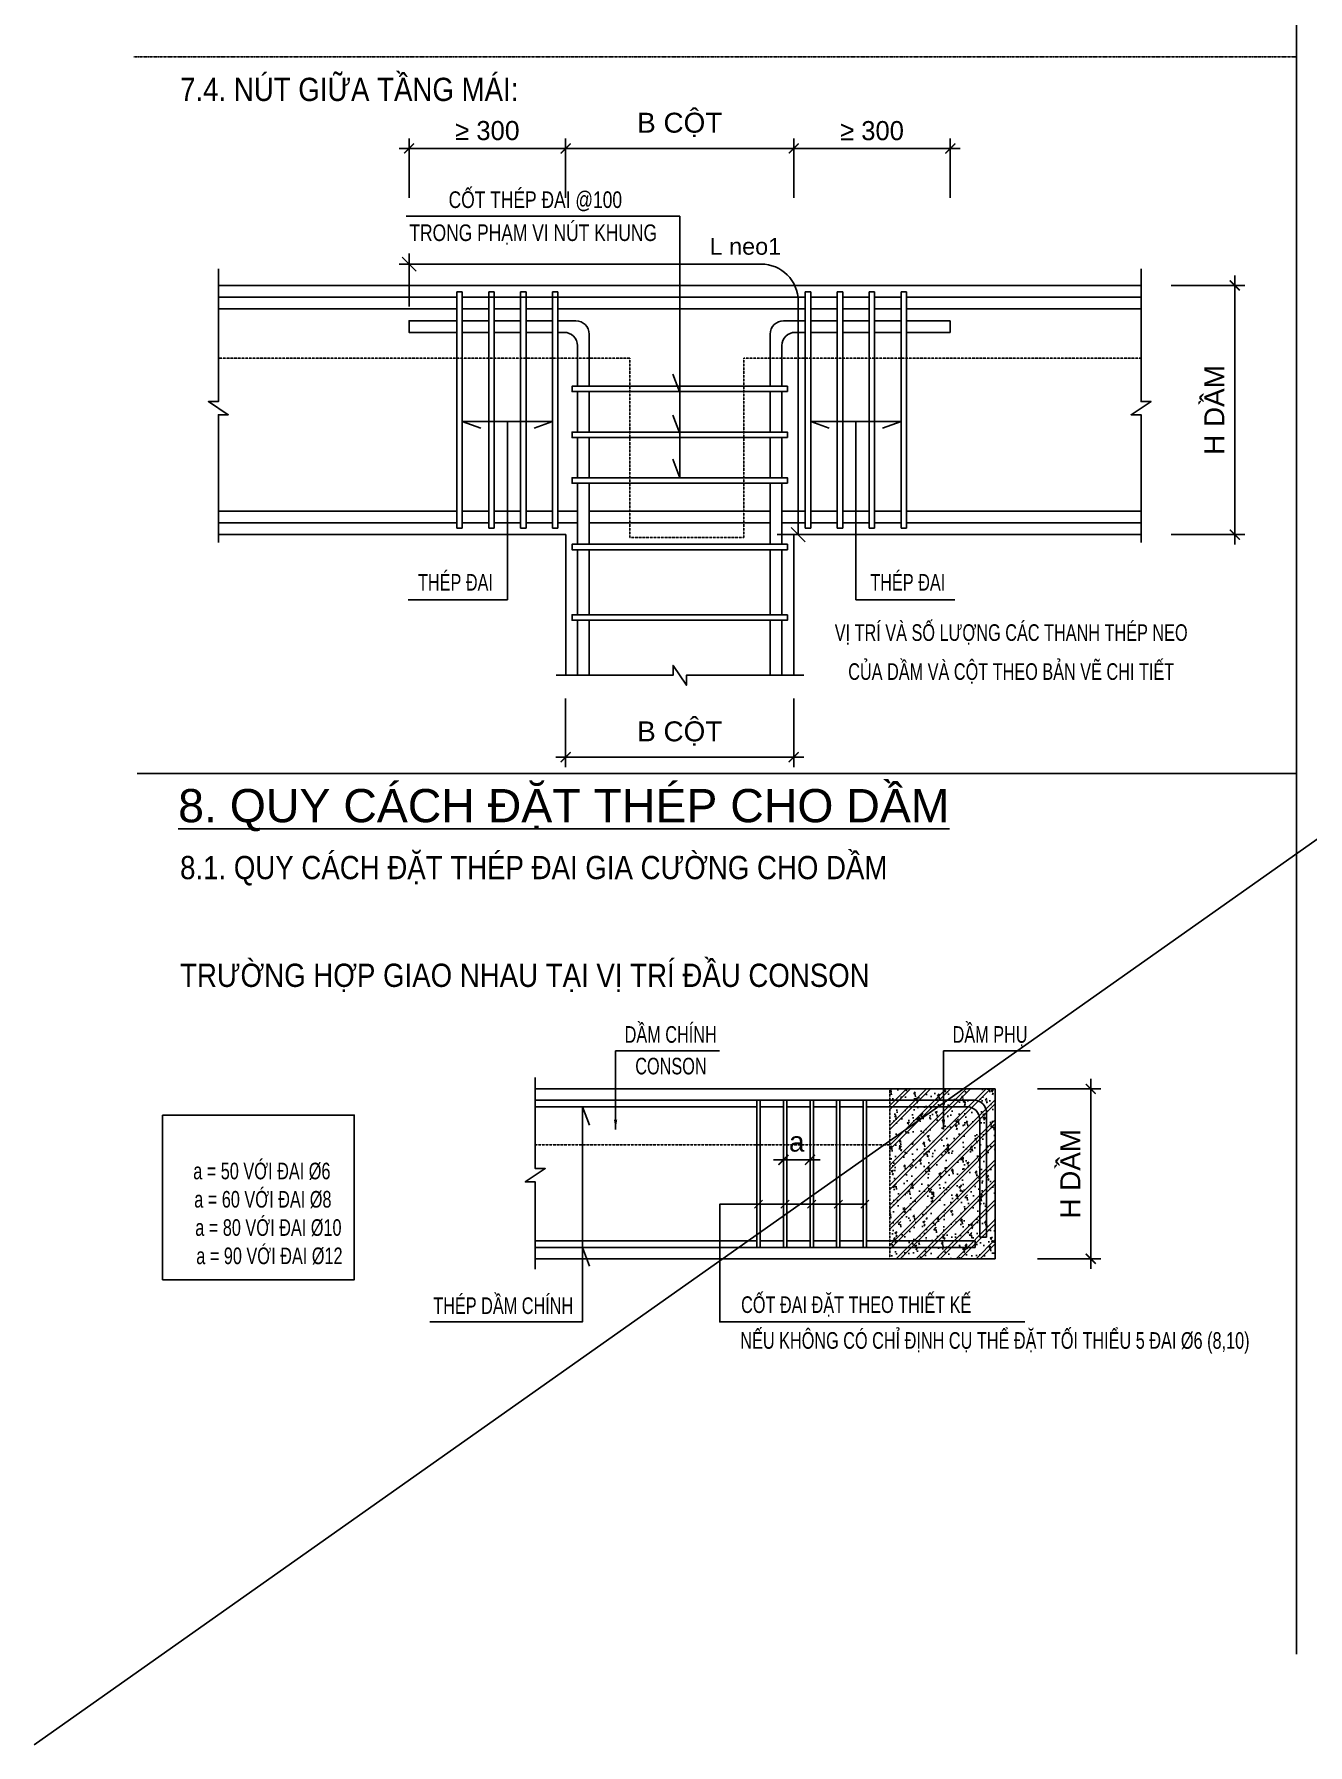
# Model space of a CAD drawing. Header units: millimetres. Extents: x -241424 to 696054, y -125618 to 93710.
# Drawn here: x 106926 to 126083, y -3 to 25736 of the extents above; entities that cross this region are included whole.
import ezdxf
from ezdxf.enums import TextEntityAlignment as Align

# ---------------------------------------------------------------- set-up
doc = ezdxf.new("R2010")
doc.units = ezdxf.units.MM
doc.header["$LTSCALE"] = 7
doc.header["$PDMODE"] = 3
doc.linetypes.add('HIDDEN', pattern=[0.375, 0.25, -0.125])
doc.layers.get('0').update_dxf_attribs({"linetype": 'CONTINUOUS'})
doc.layers.get('Defpoints').update_dxf_attribs({"color": 6, "linetype": 'CONTINUOUS'})
for name, color, linetype in [('CDC_02_DIM', 1, 'CONTINUOUS'), ('CDC_03_BORDER', 3, 'CONTINUOUS'), ('CDC_04_HIDDEN', 8, 'HIDDEN'), ('CDC_05_STEEL', 4, 'CONTINUOUS'), ('CDC_06_TEXT', 2, 'CONTINUOUS'), ('CDC_10_HATCH', 251, 'CONTINUOUS'), ('CDC_11_NOTE', 8, 'CONTINUOUS')]:
    doc.layers.add(name, color=color, linetype=linetype)
doc.layers.add('KCS_KHONG_IN', color=87, linetype='CONTINUOUS', plot=False)
doc.layers.add('KCS_Plotter', color=11, linetype='CONTINUOUS', plot=False)
doc.styles.add('ARIAL', font='arial.ttf')
doc.dimstyles.new('DIM1-25', dxfattribs={"dimscale": 1.2, "dimtxt": 250, "dimasz": 125, "dimexe": 125, "dimexo": 0.06, "dimgap": 100, "dimtad": 1, "dimdec": 0, "dimzin": 0, "dimdsep": 46, "dimtxsty": 'ARIAL', "dimblk": 'ARCHTICK', "dimcen": 100, "dimdle": 125, "dimclrd": 256, "dimclre": 1, "dimclrt": 2, "dimadec": 0, "dimazin": 0, "dimtfac": 1, "dimtdec": 0, "dimtix": 1, "dimtmove": 2, "dimatfit": 0, "dimfxl": 1, "dimtolj": 1, "dimtzin": 0, "dimarcsym": 0})

# ---------------------------------------------------------------- blocks, each defined once
blk = doc.blocks.new('_ArchTick')
at = {"color": 0, "linetype": 'ByBlock', "const_width": 0.15}
blk.add_lwpolyline([(-0.5, -0.5), (0.5, 0.5)], dxfattribs=at)
blk = doc.blocks.new('*D109')
at = {"layer": 'CDC_02_DIM', "color": 1, "lineweight": -2, "transparency": 16777216}
for p, q in [((122019, 9867), (122969, 9867)), ((122019, 7310), (122969, 7310))]:
    blk.add_line(p, q, dxfattribs=at)
at = {"layer": 'CDC_02_DIM', "lineweight": -2, "transparency": 16777216}
blk.add_line((122819, 10017), (122819, 7160), dxfattribs=at)
at = {"layer": 'Defpoints', "color": 0, "transparency": 16777216}
for p in [(122019, 9867), (122019, 7310), (122819, 7310)]:
    blk.add_point(p, dxfattribs=at)
at = {"layer": 'CDC_02_DIM', "lineweight": -2, "transparency": 16777216, "xscale": 150, "yscale": 150, "zscale": 150}
for p, rotation in [((122819, 9867), 90), ((122819, 7310), 270)]:
    blk.add_blockref('_ArchTick', p, dxfattribs=dict(at, rotation=rotation))
at = {"layer": 'CDC_02_DIM', "color": 2, "transparency": 16777216, "insert": (122511, 8589), "char_height": 300, "attachment_point": 5, "rotation": 90, "style": 'ARIAL'}
blk.add_mtext('\\A1;H DẦM', dxfattribs=at)
blk = doc.blocks.new('*D214')
at = {"layer": 'CDC_02_DIM', "lineweight": -2, "transparency": 16777216}
blk.add_line((114770, 24017), (118501, 24017), dxfattribs=at)
at = {"layer": 'CDC_02_DIM', "color": 1, "lineweight": -2, "transparency": 16777216}
for p, q in [((114920, 23273), (114920, 24167)), ((118351, 23273), (118351, 24167))]:
    blk.add_line(p, q, dxfattribs=at)
at = {"layer": 'Defpoints', "color": 0, "transparency": 16777216}
for p in [(118351, 24017), (114920, 23273), (118351, 23273)]:
    blk.add_point(p, dxfattribs=at)
at = {"layer": 'CDC_02_DIM', "lineweight": -2, "transparency": 16777216, "xscale": 150, "yscale": 150, "zscale": 150, "rotation": 180}
blk.add_blockref('_ArchTick', (114920, 24017), dxfattribs=at)
at = {"layer": 'CDC_02_DIM', "lineweight": -2, "transparency": 16777216, "xscale": 150, "yscale": 150, "zscale": 150}
blk.add_blockref('_ArchTick', (118351, 24017), dxfattribs=at)
at = {"layer": 'CDC_02_DIM', "color": 2, "transparency": 16777216, "insert": (116636, 24371), "char_height": 300, "attachment_point": 5, "style": 'ARIAL'}
blk.add_mtext('\\A1;B C{\\f.VnArialH|b0|i0|c0|p34;ét}', dxfattribs=at)
blk = doc.blocks.new('*D56')
at = {"layer": 'CDC_02_DIM', "lineweight": -2, "transparency": 16777216}
blk.add_line((118201, 24017), (120856, 24017), dxfattribs=at)
at = {"layer": 'CDC_02_DIM', "color": 1, "lineweight": -2, "transparency": 16777216}
for p, q in [((118351, 23273), (118351, 24167)), ((120706, 23273), (120706, 24167))]:
    blk.add_line(p, q, dxfattribs=at)
at = {"layer": 'Defpoints', "color": 0, "transparency": 16777216}
for p in [(120706, 24017), (118351, 23273), (120706, 23273)]:
    blk.add_point(p, dxfattribs=at)
at = {"layer": 'CDC_02_DIM', "lineweight": -2, "transparency": 16777216, "xscale": 150, "yscale": 150, "zscale": 150, "rotation": 180}
blk.add_blockref('_ArchTick', (118351, 24017), dxfattribs=at)
at = {"layer": 'CDC_02_DIM', "lineweight": -2, "transparency": 16777216, "xscale": 150, "yscale": 150, "zscale": 150}
blk.add_blockref('_ArchTick', (120706, 24017), dxfattribs=at)
at = {"layer": 'CDC_02_DIM', "color": 2, "transparency": 16777216, "insert": (119528, 24283), "char_height": 300, "attachment_point": 5, "style": 'ARIAL'}
blk.add_mtext('\\A1;{\\fSymbol|b0|i0|c2|p18;\\H0.9583x;³ 300}', dxfattribs=at)
blk = doc.blocks.new('*D57')
at = {"layer": 'CDC_02_DIM', "color": 1, "lineweight": -2, "transparency": 16777216}
for p, q in [((124029, 21955), (125135, 21955)), ((124029, 18206), (125135, 18206))]:
    blk.add_line(p, q, dxfattribs=at)
at = {"layer": 'CDC_02_DIM', "lineweight": -2, "transparency": 16777216}
blk.add_line((124985, 22105), (124985, 18056), dxfattribs=at)
at = {"layer": 'Defpoints', "color": 0, "transparency": 16777216}
for p in [(124029, 21955), (124029, 18206), (124985, 18206)]:
    blk.add_point(p, dxfattribs=at)
at = {"layer": 'CDC_02_DIM', "lineweight": -2, "transparency": 16777216, "xscale": 150, "yscale": 150, "zscale": 150}
for p, rotation in [((124985, 21955), 90), ((124985, 18206), 270)]:
    blk.add_blockref('_ArchTick', p, dxfattribs=dict(at, rotation=rotation))
at = {"layer": 'CDC_02_DIM', "color": 2, "transparency": 16777216, "insert": (124677, 20081), "char_height": 300, "attachment_point": 5, "rotation": 90, "style": 'ARIAL'}
blk.add_mtext('\\A1;H DẦM', dxfattribs=at)
blk = doc.blocks.new('*D58')
at = {"layer": 'CDC_02_DIM', "lineweight": -2, "transparency": 16777216}
blk.add_line((115070, 24017), (112415, 24017), dxfattribs=at)
at = {"layer": 'CDC_02_DIM', "color": 1, "lineweight": -2, "transparency": 16777216}
for p, q in [((112565, 23273), (112565, 24167)), ((114920, 23273), (114920, 24167))]:
    blk.add_line(p, q, dxfattribs=at)
at = {"layer": 'Defpoints', "color": 0, "transparency": 16777216}
for p in [(112565, 24017), (112565, 23273), (114920, 23273)]:
    blk.add_point(p, dxfattribs=at)
at = {"layer": 'CDC_02_DIM', "lineweight": -2, "transparency": 16777216, "xscale": 150, "yscale": 150, "zscale": 150, "rotation": 180}
blk.add_blockref('_ArchTick', (112565, 24017), dxfattribs=at)
at = {"layer": 'CDC_02_DIM', "lineweight": -2, "transparency": 16777216, "xscale": 150, "yscale": 150, "zscale": 150}
blk.add_blockref('_ArchTick', (114920, 24017), dxfattribs=at)
at = {"layer": 'CDC_02_DIM', "color": 2, "transparency": 16777216, "insert": (113743, 24284), "char_height": 300, "attachment_point": 5, "style": 'ARIAL'}
blk.add_mtext('\\A1;{\\fSymbol|b0|i0|c2|p18;\\H0.9583x;³ 30\\fArial|b0|i0|c0|p34;0}', dxfattribs=at)
blk = doc.blocks.new('*D59')
at = {"layer": 'CDC_02_DIM', "color": 1, "lineweight": -2, "transparency": 16777216}
for p, q in [((114920, 15742), (114920, 14708)), ((118351, 15742), (118351, 14708))]:
    blk.add_line(p, q, dxfattribs=at)
at = {"layer": 'CDC_02_DIM', "lineweight": -2, "transparency": 16777216}
blk.add_line((114770, 14858), (118501, 14858), dxfattribs=at)
at = {"layer": 'Defpoints', "color": 0, "transparency": 16777216}
for p in [(114920, 15742), (118351, 15742), (118351, 14858)]:
    blk.add_point(p, dxfattribs=at)
at = {"layer": 'CDC_02_DIM', "lineweight": -2, "transparency": 16777216, "xscale": 150, "yscale": 150, "zscale": 150, "rotation": 180}
blk.add_blockref('_ArchTick', (114920, 14858), dxfattribs=at)
at = {"layer": 'CDC_02_DIM', "lineweight": -2, "transparency": 16777216, "xscale": 150, "yscale": 150, "zscale": 150}
blk.add_blockref('_ArchTick', (118351, 14858), dxfattribs=at)
at = {"layer": 'CDC_02_DIM', "color": 2, "transparency": 16777216, "insert": (116636, 15213), "char_height": 300, "attachment_point": 5, "style": 'ARIAL'}
blk.add_mtext('\\A1;B C{\\f.VnArialH|b0|i0|c0|p34;ét}', dxfattribs=at)
blk = doc.blocks.new('*D70')
at = {"layer": 'CDC_02_DIM', "color": 1, "lineweight": -2, "transparency": 16777216}
for p, q in [((118196, 9183), (118196, 8649)), ((118596, 9183), (118596, 8649))]:
    blk.add_line(p, q, dxfattribs=at)
at = {"layer": 'CDC_02_DIM', "lineweight": -2, "transparency": 16777216}
for p, q in [((118196, 8799), (118046, 8799)), ((118196, 8799), (118596, 8799)), ((118596, 8799), (118746, 8799))]:
    blk.add_line(p, q, dxfattribs=at)
at = {"layer": 'Defpoints', "color": 0, "transparency": 16777216}
for p in [(118196, 9183), (118596, 9183), (118596, 8799)]:
    blk.add_point(p, dxfattribs=at)
at = {"layer": 'CDC_02_DIM', "lineweight": -2, "transparency": 16777216, "xscale": 150, "yscale": 150, "zscale": 150}
blk.add_blockref('_ArchTick', (118196, 8799), dxfattribs=at)
at = {"layer": 'CDC_02_DIM', "lineweight": -2, "transparency": 16777216, "xscale": 150, "yscale": 150, "zscale": 150, "rotation": 180}
blk.add_blockref('_ArchTick', (118596, 8799), dxfattribs=at)
at = {"layer": 'CDC_02_DIM', "color": 2, "transparency": 16777216, "insert": (118396, 9071), "char_height": 300, "attachment_point": 5, "style": 'ARIAL'}
blk.add_mtext('\\A1;a', dxfattribs=at)
blk = doc.blocks.new('D')
at = {"layer": 'CDC_02_DIM'}
for p, q in [((150, 0), (-150, 0)), ((106, 106), (-106, -106))]:
    blk.add_line(p, q, dxfattribs=at)

msp = doc.modelspace()

# ---------------------------------------------------------------- hatches: boundary and pattern name
at = {"layer": 'CDC_10_HATCH', "ltscale": 30}
h = msp.add_hatch(dxfattribs=at)
h.set_pattern_fill('BT-01', color=256, scale=50, style=0, pattern_type=2)
h.set_pattern_definition([(50, (-59009207.16, 2437346.24), (358.6300913, -31.3760675), [37.5, -412.5]), (355, (-59009207.16, 2437346.24), (-69.3756668, 376.0960669), [30, -330]), (100.4514, (-59009177.27, 2437343.63), (289.2546909, 344.719771), [31.870095, -350.571056]), (46.1842, (-59009207.16, 2437446.24), (533.6205243, -82.759507), [56.25, -618.75]), (96.6356, (-59009162.7, 2437439.35), (467.331353, 487.0589355), [47.805144, -525.8565]), (351.1842, (-59009207.16, 2437446.24), (467.3309726, 487.0593005), [45, -495]), (21, (-59009157.16, 2437421.24), (298.453526, -201.3094453), [37.5, -412.5]), (326, (-59009157.16, 2437421.24), (121.657666, 362.5750225), [30, -330]), (71.4514, (-59009132.3, 2437404.47), (420.1113143, 161.2652484), [31.870095, -350.571056]), (37.5, (-59009207.16, 2437346.24), (6.07992766, 166.44692692), [0, -326, 0, -335, 0, -331.25]), (7.5, (-59009207.16, 2437346.24), (131.5347687, 197.20585594), [0, -191, 0, -318.5, 0, -126.25]), (327.5, (-59009318.66, 2437346.24), (266.9112181, -11.27743587), [0, -125, 0, -390, 0, -517.5]), (317.5, (-59009368.66, 2437346.24), (291.5930847, 50.0524912), [0, -162.5, 0, -259, 0, -367.5]), (45, (-59009207.16, 2437346.24), (-150.260191, 150.260191), []), (45, (-59009207.16, 2437407.5), (-150.260191, 150.260191), [])])
h.paths.add_polyline_path([(119795.6, 7310.1), (121382.1, 7310.1), (121382.1, 9867.4), (119795.6, 9867.4)])

# ---------------------------------------------------------------- linework, layer by layer
at = {"layer": 'CDC_02_DIM'}
for p, q in [((112565.3, 21637.2), (112565.3, 22437.2)), ((117856.4, 22277.2), (112566.3, 22277.2)), ((118418.6, 18206.2), (118418.6, 21715.1)), ((118099.6, 18206.2), (118571.9, 18206.2))]:
    msp.add_line(p, q, dxfattribs=at)
msp.add_arc((117856.4, 21715.1), 562.2, 0, 90, dxfattribs=at)
at = {"layer": 'CDC_03_BORDER'}
for p, q in [((125911.7, 1362.7), (125911.7, 55115.3)), ((109695.5, 21955.5), (123575.6, 21955.5)), ((114920.3, 18206.2), (109695.5, 18206.2)), ((118350.9, 18206.2), (123575.6, 18206.2)), ((108473.1, 14610.5), (125911.7, 14610.5)), ((114462.8, 9867.4), (121382.1, 9867.4)), ((121382.1, 7310.1), (121382.1, 9867.4)), ((114462.8, 7310.1), (121382.1, 7310.1))]:
    msp.add_line(p, q, dxfattribs=at)
for points in [[(109695.5, 22203.5), (109695.5, 20209.1), (109545.5, 20209.1), (109845.6, 20009), (109695.5, 20009), (109695.5, 18086.9)], [(123575.6, 22203.5), (123575.6, 20209.1), (123725.7, 20209.1), (123425.6, 20009), (123575.6, 20009), (123575.6, 18086.9)], [(114920.3, 18206.2), (114920.3, 16089.1)], [(118350.9, 18206.2), (118350.9, 16089.1)], [(114775.9, 16089.1), (116535.5, 16089.1), (116535.5, 16239.1), (116735.6, 15939), (116735.6, 16089.1), (118502.5, 16089.1)], [(114462.8, 10040.3), (114462.8, 8667.9), (114612.8, 8667.9), (114312.7, 8467.8), (114462.8, 8467.8), (114462.8, 7152)]]:
    msp.add_lwpolyline(points, dxfattribs=at)
at = {"layer": 'CDC_04_HIDDEN'}
for p, q in [((109695.5, 20861.1), (115885.5, 20861.1)), ((115885.5, 18164.1), (115885.5, 20861.1)), ((117600.8, 18164.1), (117600.8, 20861.1)), ((123575.6, 20861.1), (117600.8, 20861.1)), ((117600.8, 18164.1), (115885.5, 18164.1)), ((119795.6, 9025.3), (114462.8, 9025.3))]:
    msp.add_line(p, q, dxfattribs=at)
msp.add_lwpolyline([(119795.6, 7310.1), (121382.1, 7310.1), (121382.1, 9867.4), (119795.6, 9867.4)], close=True, dxfattribs=at)
at = {"layer": 'CDC_05_STEEL'}
for p, q in [((109695.5, 21777.4), (113282, 21777.4)), ((113282, 18302.2), (113282, 21859.5)), ((113364.1, 21859.5), (113282, 21859.5)), ((113364.1, 18302.2), (113364.1, 21859.5)), ((113364.1, 21777.4), (113762, 21777.4)), ((118524.7, 21777.4), (113367.1, 21777.4)), ((113762, 18302.2), (113762, 21859.5)), ((113844.1, 21859.5), (113762, 21859.5)), ((113844.1, 18302.2), (113844.1, 21859.5)), ((113844.1, 21777.4), (114242, 21777.4)), ((114242, 18302.2), (114242, 21859.5)), ((114324.1, 21859.5), (114242, 21859.5)), ((114324.1, 18302.2), (114324.1, 21859.5)), ((114324.1, 21777.4), (114722, 21777.4)), ((114722, 18302.2), (114722, 21859.5)), ((114804.1, 21859.5), (114722, 21859.5)), ((114804.1, 18302.2), (114804.1, 21859.5)), ((118524.7, 18302.2), (118524.7, 21859.5)), ((118524.7, 21859.5), (118606.8, 21859.5)), ((118606.8, 18302.2), (118606.8, 21859.5)), ((119004.7, 21777.4), (118606.8, 21777.4)), ((119004.7, 18302.2), (119004.7, 21859.5)), ((119004.7, 21859.5), (119086.8, 21859.5)), ((119086.8, 18302.2), (119086.8, 21859.5)), ((119484.7, 21777.4), (119086.8, 21777.4)), ((119484.7, 18302.2), (119484.7, 21859.5)), ((119484.7, 21859.5), (119566.8, 21859.5)), ((119566.8, 18302.2), (119566.8, 21859.5)), ((119964.7, 21777.4), (119566.8, 21777.4)), ((119964.7, 18302.2), (119964.7, 21859.5)), ((119964.7, 21859.5), (120046.8, 21859.5)), ((120046.8, 18302.2), (120046.8, 21859.5)), ((123575.6, 21777.4), (120046.8, 21777.4)), ((109695.5, 21602.4), (113282, 21602.4)), ((113762, 21602.4), (113367.1, 21602.4)), ((114242, 21602.4), (113844.1, 21602.4)), ((114722, 21602.4), (114324.1, 21602.4)), ((118524.7, 21602.4), (114804.1, 21602.4)), ((114804.1, 21424.3), (115073.6, 21424.3)), ((118524.7, 21424.3), (118197.6, 21424.3)), ((119004.7, 21602.4), (118606.8, 21602.4)), ((119004.7, 21424.3), (118606.8, 21424.3)), ((119484.7, 21602.4), (119086.8, 21602.4)), ((119484.7, 21424.3), (119086.8, 21424.3)), ((119964.7, 21602.4), (119566.8, 21602.4)), ((119964.7, 21424.3), (119566.8, 21424.3)), ((123575.6, 21602.4), (120046.8, 21602.4)), ((120705.9, 21424.3), (120046.8, 21424.3)), ((120705.9, 21424.3), (120705.9, 21249.4)), ((114804.1, 21249.4), (114898.4, 21249.4)), ((115273.6, 21224.3), (115273.6, 20439.5)), ((118524.7, 21249.4), (118372.7, 21249.4)), ((119004.7, 21249.4), (118606.8, 21249.4)), ((119484.7, 21249.4), (119086.8, 21249.4)), ((119964.7, 21249.4), (119566.8, 21249.4)), ((120705.9, 21249.4), (120046.8, 21249.4)), ((115098.4, 21049.4), (115098.4, 20439.5)), ((113282, 18559.3), (109695.5, 18559.3)), ((113762, 18559.3), (113364.1, 18559.3)), ((113762, 18559.3), (113367.1, 18559.3)), ((114242, 18559.3), (113844.1, 18559.3)), ((114242, 18559.3), (113844.1, 18559.3)), ((114722, 18559.3), (114324.1, 18559.3)), ((114722, 18559.3), (114324.1, 18559.3)), ((115098.4, 18559.3), (114804.1, 18559.3)), ((118172.7, 18559.3), (118524.7, 18559.3)), ((118606.8, 18559.3), (119004.7, 18559.3)), ((119086.8, 18559.3), (119484.7, 18559.3)), ((119566.8, 18559.3), (119964.7, 18559.3)), ((120046.8, 18559.3), (123575.6, 18559.3)), ((113282, 18384.3), (109695.5, 18384.3)), ((113364.1, 18302.2), (113282, 18302.2)), ((113762, 18384.3), (113364.1, 18384.3)), ((113762, 18384.3), (113367.1, 18384.3)), ((113844.1, 18302.2), (113762, 18302.2)), ((114242, 18384.3), (113844.1, 18384.3)), ((114242, 18384.3), (113844.1, 18384.3)), ((114324.1, 18302.2), (114242, 18302.2)), ((114722, 18384.3), (114324.1, 18384.3)), ((114722, 18384.3), (114324.1, 18384.3)), ((114804.1, 18302.2), (114722, 18302.2)), ((115098.4, 18384.3), (114804.1, 18384.3)), ((118172.7, 18384.3), (118524.7, 18384.3)), ((118524.7, 18302.2), (118606.8, 18302.2)), ((118606.8, 18384.3), (119004.7, 18384.3)), ((119004.7, 18302.2), (119086.8, 18302.2)), ((119086.8, 18384.3), (119484.7, 18384.3)), ((119484.7, 18302.2), (119566.8, 18302.2)), ((119566.8, 18384.3), (119964.7, 18384.3)), ((119964.7, 18302.2), (120046.8, 18302.2)), ((120046.8, 18384.3), (123575.6, 18384.3)), ((117795.6, 9698.8), (117795.6, 7478.9)), ((117845.6, 9698.8), (117845.6, 7478.9)), ((118195.6, 9698.8), (118195.6, 7478.9)), ((118245.6, 9698.8), (118245.6, 7478.9)), ((118595.6, 9698.8), (118595.6, 7478.9)), ((118645.6, 9698.8), (118645.6, 7478.9)), ((118995.6, 9698.8), (118995.6, 7478.9)), ((119045.6, 9698.8), (119045.6, 7478.9)), ((119395.6, 9698.8), (119395.6, 7478.9)), ((119445.6, 9698.8), (119445.6, 7478.9)), ((121080.6, 7578.9), (121080.6, 7478.9)), ((121150.9, 7636.1), (121252.1, 7636.1))]:
    msp.add_line(p, q, dxfattribs=at)
for points in [[(113282, 21249.4), (112565.3, 21249.4), (112565.3, 21424.3), (113282, 21424.3)], [(113367.1, 21424.3), (113762, 21424.3)], [(113844.1, 21424.3), (114242, 21424.3)], [(114324.1, 21424.3), (114722, 21424.3)], [(113367.1, 21249.4), (113762, 21249.4)], [(113844.1, 21249.4), (114242, 21249.4)], [(114324.1, 21249.4), (114722, 21249.4)], [(117997.6, 21224.3), (117997.6, 20439.5)], [(118172.7, 21049.4), (118172.7, 20439.5)], [(115098.4, 20357.4), (115098.4, 19749.5)], [(115273.6, 20357.4), (115273.6, 19749.5)], [(117997.6, 20357.4), (117997.6, 19749.5)], [(118172.7, 20357.4), (118172.7, 19749.5)], [(115098.4, 19667.4), (115098.4, 19061.4)], [(115273.6, 19667.4), (115273.6, 19061.4)], [(117997.6, 19667.4), (117997.6, 19061.4)], [(118172.7, 19667.4), (118172.7, 19061.4)], [(115098.4, 18979.3), (115098.4, 18061.4)], [(115273.6, 18979.3), (115273.6, 18061.4)], [(117997.6, 18979.3), (117997.6, 18061.4)], [(118172.7, 18979.3), (118172.7, 18061.4)], [(117997.6, 18559.3), (116040.3, 18559.3), (116040.3, 18559.3), (115273.6, 18559.3)], [(117997.6, 18384.3), (116040.3, 18384.3), (115273.6, 18384.3)], [(115098.4, 17979.3), (115098.4, 16999.7)], [(115273.6, 17979.3), (115273.6, 16999.7)], [(117997.6, 17979.3), (117997.6, 16999.7)], [(118172.7, 17979.3), (118172.7, 16999.7)], [(115098.4, 16917.6), (115098.4, 16089.1)], [(115273.6, 16917.6), (115273.6, 16089.1)], [(117997.6, 16917.6), (117997.6, 16089.1)], [(118172.7, 16917.6), (118172.7, 16089.1)], [(117795.6, 9598.6), (114462.8, 9598.6)], [(118195.6, 9598.6), (117845.6, 9598.6)], [(118595.6, 9598.6), (118245.6, 9598.6)], [(118995.6, 9598.6), (118645.6, 9598.6)], [(119395.6, 9598.6), (119045.6, 9598.6)], [(117795.6, 7578.9), (114462.8, 7578.9)], [(121080.6, 7478.9), (114462.8, 7478.9)], [(118195.6, 7578.9), (117845.6, 7578.9)], [(118595.6, 7578.9), (118245.6, 7578.9)], [(118995.6, 7578.9), (118645.6, 7578.9)], [(119395.6, 7578.9), (119045.6, 7578.9)], [(121080.6, 7578.9), (119445.6, 7578.9)]]:
    msp.add_lwpolyline(points, dxfattribs=at)
for points in [[(118254.9, 20357.4), (118254.9, 20439.5), (115016.3, 20439.5), (115016.3, 20439.5), (115016.3, 20357.4)], [(118254.9, 19667.4), (118254.9, 19749.5), (115016.3, 19749.5), (115016.3, 19749.5), (115016.3, 19667.4)], [(118254.9, 18979.3), (118254.9, 19061.4), (115016.3, 19061.4), (115016.3, 19061.4), (115016.3, 18979.3)], [(118254.9, 17979.3), (118254.9, 18061.4), (115016.3, 18061.4), (115016.3, 18061.4), (115016.3, 17979.3)], [(118254.9, 16999.7), (118254.9, 16917.6), (115016.3, 16917.6), (115016.3, 16999.7), (115016.3, 16999.7)]]:
    msp.add_lwpolyline(points, close=True, dxfattribs=at)
for points in [[(121252.1, 7636.1), (121252.1, 9498.6, 0.4142136), (121052.1, 9698.6), (114462.8, 9698.6)], [(121150.9, 7636.1), (121150.9, 9398.6, 0.4142136), (120950.9, 9598.6), (119445.6, 9598.6)]]:
    msp.add_lwpolyline(points, format="xyb", dxfattribs=at)
for centre, start, end in [((115073.6, 21224.3), 0, 90), ((118197.6, 21224.3), 90, 180), ((114898.4, 21049.4), 359.99965, 90.00017), ((118372.7, 21049.4), 90, 180)]:
    msp.add_arc(centre, 200, start, end, dxfattribs=at)
at = {"layer": 'CDC_06_TEXT'}
for p, q in [((113364.1, 19910.7), (114722, 19910.7)), ((113364.1, 19910.7), (113642.5, 19806)), ((114722, 19910.7), (114443.7, 19806)), ((119964.7, 19910.7), (118606.8, 19910.7)), ((118606.8, 19910.7), (118885.2, 19806)), ((119964.7, 19910.7), (119686.3, 19806))]:
    msp.add_line(p, q, dxfattribs=at)
at = {"layer": 'CDC_11_NOTE'}
for p, q in [((116635.6, 20343.9), (116530.8, 20622.2)), ((116635.6, 19725.9), (116530.8, 20004.2)), ((116635.6, 19061.4), (116530.8, 19339.8)), ((115171.3, 9598.6), (115276.1, 9320.3)), ((117758.2, 8070.6), (117881.8, 8191.2)), ((118158.2, 8070.6), (118281.8, 8191.2)), ((118558.2, 8070.6), (118681.8, 8191.2)), ((118958.2, 8070.6), (119081.8, 8191.2)), ((119358.2, 8070.6), (119481.8, 8191.2)), ((115171.3, 7478.9), (115276.1, 7200.5))]:
    msp.add_line(p, q, dxfattribs=at)
for points in [[(112520.8, 22996.7), (116635.6, 22996.7), (116635.6, 19061.4)], [(112552.6, 17227.4), (114043.1, 17227.4), (114043.1, 19910.7)], [(120776.3, 17227.4), (119285.8, 17227.4), (119285.8, 19910.7)], [(112878.1, 6359.2), (115171.3, 6359.2), (115171.3, 9598.6)], [(121825.5, 6359.2), (117237, 6359.2), (117237, 8130.9), (119445.6, 8130.9)]]:
    msp.add_lwpolyline(points, dxfattribs=at)
at = {"layer": 'Defpoints', "linetype": 'HIDDEN', "ltscale": 0.1}
msp.add_line((108426, 25394.2), (125911.7, 25394.2), dxfattribs=at)
at = {"layer": 'KCS_KHONG_IN'}
msp.add_lwpolyline([(108856, 9473.4), (111739, 9473.4), (111739, 6994.6), (108856, 6994.6)], close=True, dxfattribs=at)
at = {"layer": 'KCS_Plotter'}
msp.add_line((106926, -2.5), (191026, 59397.5), dxfattribs=at)

# ---------------------------------------------------------------- block references
at = {"layer": 'CDC_02_DIM', "xscale": -1}
for p in [(112565.3, 22277.2), (118418.6, 18206.2)]:
    msp.add_blockref('D', p, dxfattribs=at)

# ---------------------------------------------------------------- texts
at = {"layer": 'CDC_06_TEXT', "color": 4, "style": 'ARIAL', "width": 0.85}
for s, p in [('7.4. NÚT GIỮA TẦNG MÁI:', (109120.2, 24905.4)), ('8.1. QUY CÁCH ĐẶT THÉP ĐAI GIA CƯỜNG CHO DẦM', (109120.2, 13196.7)), ('TRƯỜNG HỢP GIAO NHAU TẠI VỊ TRÍ ĐẦU CONSON', (109120.2, 11575.9))]:
    msp.add_text(s, height=350, dxfattribs=at).set_placement(p, align=Align.MIDDLE_LEFT)
at = {"layer": 'CDC_06_TEXT', "style": 'ARIAL'}
for s, width, p in [('CỐT THÉP ĐAI @100', 0.75, (113159.4, 23121.1)), ('TRONG PHẠM VI NÚT KHUNG', 0.75, (112569.5, 22623.8)), ('DẦM CHÍNH', 0.7, (115807.2, 10560.5)), ('DẦM PHỤ', 0.7, (120740.2, 10560.5)), ('CONSON', 0.7, (115966.9, 10084.4)), ('a = 50 VỚI ĐAI %%C6', 0.7, (109317.6, 8506)), ('a = 60 VỚI ĐAI %%C8', 0.7, (109333, 8080.5)), ('a = 80 VỚI ĐAI %%C10', 0.7, (109348.3, 7655.1)), ('a = 90 VỚI ĐAI %%C12', 0.7, (109363.6, 7229.6)), ('THÉP DẦM CHÍNH', 0.7, (112928.7, 6479.6)), ('CỐT ĐAI ĐẶT THEO THIẾT KẾ', 0.7, (117559, 6495)), ('NẾU KHÔNG CÓ CHỈ ĐỊNH CỤ THỂ ĐẶT TỐI THIỂU 5 ĐAI %%C6 (8,10)', 0.7, (117547, 5956))]:
    msp.add_text(s, height=250, dxfattribs=dict(at, width=width)).set_placement(p)
at = {"layer": 'CDC_06_TEXT', "style": 'ARIAL', "width": 0.7}
for s, p in [('THÉP ĐAI', (113262.5, 17521.1)), ('THÉP ĐAI', (120066.3, 17521.1)), ('VỊ TRÍ VÀ SỐ LƯỢNG CÁC THANH THÉP NEO', (121621.7, 16742.4)), ('CỦA DẦM VÀ CỘT THEO BẢN VẼ CHI TIẾT', (121621.7, 16155.7))]:
    msp.add_text(s, height=250, dxfattribs=at).set_placement(p, align=Align.MIDDLE)
at = {"layer": 'CDC_06_TEXT', "color": 4, "style": 'ARIAL'}
msp.add_text('%%U8. QUY CÁCH ĐẶT THÉP CHO DẦM', height=500, dxfattribs=at).set_placement((109091.2, 13878.4))
at = {"layer": 'CDC_06_TEXT', "insert": (117623.3, 22542.3), "char_height": 252, "attachment_point": 5, "style": 'ARIAL'}
msp.add_mtext('L neo1', dxfattribs=at)

# ---------------------------------------------------------------- dimensions: what is measured, and where the dimension line sits
at = {"layer": 'CDC_02_DIM'}
for base, p1, p2, angle, text, picture, middle in [((112565.3, 24016.8), (114920.3, 23272.6), (112565.3, 23272.6), 180, '{\\fSymbol|b0|i0|c2|p18;\\H0.9583x;³ 30\\fArial|b0|i0|c0|p34;0}', '*D58', (113742.8, 24284)), ((124984.9, 18206.2), (124028.9, 21955.5), (124028.9, 18206.2), 90, 'H DẦM', '*D57', (124677, 20080.9)), ((122818.5, 7310.1), (122018.5, 9867.4), (122018.5, 7310.1), 90, 'H DẦM', '*D109', (122510.6, 8588.8))]:
    dim = msp.add_linear_dim(base=base, p1=p1, p2=p2, angle=angle, text=text, dimstyle='DIM1-25', override={"dimtxsty": 'ARIAL'}, dxfattribs=at)
    dim.commit()
    dim.dimension.update_dxf_attribs({"geometry": picture, "text_midpoint": middle})
for base, p1, p2, text, picture, middle in [((118350.9, 24016.8), (114920.3, 23272.6), (118350.9, 23272.6), 'B C{\\f.VnArialH|b0|i0|c0|p34;ét}', '*D214', (116635.6, 24371.4)), ((120705.9, 24016.8), (118350.9, 23272.6), (120705.9, 23272.6), '{\\fSymbol|b0|i0|c2|p18;\\H0.9583x;³ 300}', '*D56', (119528.4, 24283.5)), ((118350.9, 14858.2), (114920.3, 15742), (118350.9, 15742), 'B C{\\f.VnArialH|b0|i0|c0|p34;ét}', '*D59', (116635.6, 15212.8)), ((118595.6, 8798.6), (118195.6, 9183.3), (118595.6, 9183.3), 'a', '*D70', (118395.6, 9071.1))]:
    dim = msp.add_linear_dim(base=base, p1=p1, p2=p2, text=text, dimstyle='DIM1-25', override={"dimtxsty": 'ARIAL'}, dxfattribs=at)
    dim.commit()
    dim.dimension.update_dxf_attribs({"geometry": picture, "text_midpoint": middle})

# ---------------------------------------------------------------- leaders
at = {"layer": 'CDC_11_NOTE'}
for points in [[(115671.1, 9253.5), (115671.1, 10440.1), (117235.4, 10440.1)], [(120604.1, 9253.5), (120604.1, 10440.1), (121905.3, 10440.1)]]:
    msp.add_leader(points, dimstyle='DIM1-25', override={"dimtxsty": 'ARIAL'}, dxfattribs=at)

doc.saveas('drawing.dxf')
